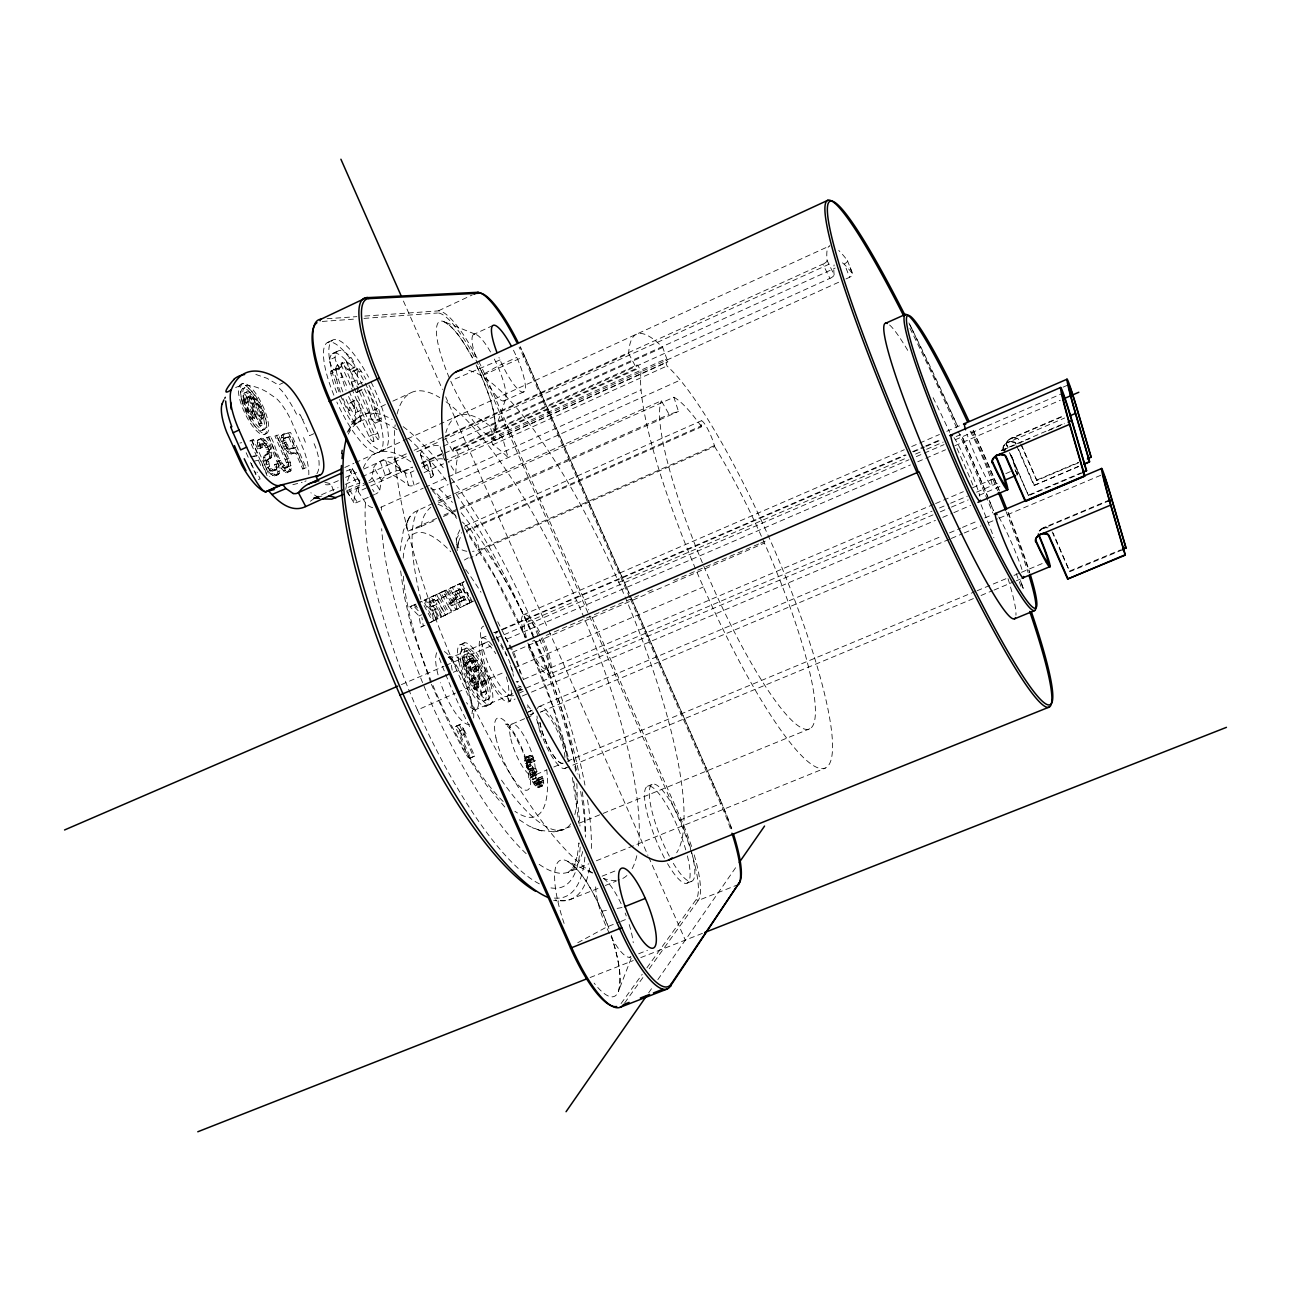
<?xml version="1.0" encoding="UTF-8"?>
<svg xmlns="http://www.w3.org/2000/svg" width="1291" height="1291" viewBox="0 0 1291 1291"><rect width="100%" height="100%" fill="white"/><g stroke="black" fill="none" stroke-linecap="round" stroke-linejoin="round"><path stroke-width="0.75" stroke-dasharray="5 3.75" d="M463.905 664.849L463.711 666.301A22.237 6.245 66.8 0 0 473.151 688.41C483.286 695.768 476.153 667.269 475.83 681.293L471.877 682.987A16.67 4.68 66.8 0 1 466.132 668.56C461.549 664.171 469.472 660.605 470.069 666.866A16.686 4.664 66.8 0 0 475.83 681.293M478.622 669.997L478.671 666.091L474.765 667.77C469.859 677.856 485.723 665.866 474.717 671.675M478.493 670.497C475.459 670.303 474.265 656.474 477.412 660.75A22.237 6.213 66.8 0 1 486.723 682.584C487.853 684.94 481.527 687.683 482.818 684.262A22.237 6.245 66.8 0 0 473.507 662.428L472.296 661.589L476.201 659.895M474.378 689.233L474.442 682.148L472.07 678.533L475.976 676.871M471.877 682.987L472.038 678.582M474.588 672.175L472.216 668.56L472.232 661.734M543.769 783.895L542.446 776.311L537.847 778.521L538.492 782.33L537.137 784.347L534.652 782.943L532.812 779.231L532.505 773.406L536.991 771.292L535.862 768.758L531.392 770.856L529.923 770.324L526.518 763.546L526.889 760.673L531.376 758.575L534.555 761.174L535.313 760.577L531.15 755.316L525.647 757.365L524.808 760.609L526.857 767.596L530.73 773.115C530.795 778.344 533.086 785.654 538.395 787.671L542.268 786.058L543.769 783.895L536.346 786.768M538.589 777.908L539.896 785.509L538.395 787.671M537.137 784.347L541.897 781.991L542.446 776.311M542.268 786.058C536.975 784.024 534.7 776.73 534.619 771.502L529.197 762.029L528.729 757.22L529.81 755.509M284.165 433.728L283.084 437.246L284.343 442.781L282.471 443.652L281.277 435.616L284.165 433.728L290.556 432.453L306.145 467.778L302.723 469.004L295.752 453.206L289.313 453.803L285.085 448.913L283.81 446.686L285.682 445.815L291.185 452.947L297.608 452.334L304.579 468.149L306.145 467.778M255.215 414.282L253.407 410.603L251.1 411.426L253.262 414.605L252.616 419.543L254.585 418.445L255.215 414.282L253.294 415.266M249.889 396.03A13.814 4.309 64.6 0 1 252.616 397.854L253.423 397.257L251.939 394.304A18.429 5.745 64.6 0 0 245.242 394.449C240.917 394.433 245.355 402.243 247.598 397.999A13.814 4.309 64.6 0 1 248.421 396.256L262.008 425.352L261.976 423.432L249.889 396.03L248.001 396.918L260.266 426.175L262.041 425.352M254.585 418.445L253.246 417.848A18.429 5.745 64.6 0 1 245.516 399.677L247.598 397.999M257.329 442.958L257.425 440.392L261.847 438.149C268.447 441.344 273.966 451.382 270.739 458.337L266.366 460.629L266.672 464.857L269.303 469.391L272.288 471.263L276.435 469.859L276.274 463.905L277.92 463.534L279.889 470.747L278.501 474.507L274.354 475.927C266.995 473.248 262.686 463.534 264.026 456.03L268.689 453.69C270.368 449.833 267.447 444.637 263.897 442.813L260.282 444.039L260.298 448.3L258.587 448.655L257.329 442.958L259.249 442.071L260.427 438.44M474.475 688.894L478.428 687.086M469.279 662.089L465.47 663.316A16.67 4.68 66.8 0 1 466.019 660.702L469.94 659.007A16.686 4.664 66.8 0 0 469.391 661.621L468.004 661.17L466.761 657.603A22.237 6.213 66.8 0 1 473.006 655.215L474.781 659.846L470.15 661.492A16.67 4.68 66.8 0 0 467.374 659.911L471.296 658.216A16.686 4.664 66.8 0 1 474.055 659.798L474.378 660.04M445.669 438.795L452.98 451.624L636.56 368.371L636.786 365.256A4.712 0.871 65.8 0 1 639.255 368.016L641.014 371.582A223.408 40.005 66.6 0 0 756.236 691.734A223.408 40.005 66.6 0 0 820.414 677.904A223.408 40.005 66.6 0 0 666.995 365.982L665.026 359.301L667.883 361.867L494.582 440.328L491.693 438.182A4.373 1.049 65.7 0 0 491.581 441.344L492.839 444.766A219.325 54.496 66.8 0 1 508.138 457.595L502.344 437.149A245.371 61.016 66.8 0 0 445.863 432.614M400.145 550.805L403.373 530.504L410.054 516.416M428.192 602.381L430.516 601.219L433.066 605.979L437.02 604.236L434.47 599.476L428.192 602.3L431 606.802M578.917 843.846L578.981 842.91L577.319 856.03L577.513 855.029L574.673 864.599L575.108 863.614L572.107 869.15L572.752 868.262L568.137 872.361L588.89 863.808M266.672 437.697L268.35 437.359C274.902 446.492 274.789 462.033 284.972 468.246L286.812 466.955L286.473 462.824L274.967 436.051L276.839 435.18L278.485 434.857L290.314 462.339L290.991 470.618L287.005 472.845C274.434 466.535 273.966 448.267 266.672 437.697L270.239 436.487C276.807 445.621 276.694 461.161 286.876 467.374L288.7 466.099L288.361 461.952L276.839 435.18M339.533 399.452A48.493 13.523 65 0 0 351.459 421.834A6.132 1.743 65.1 0 0 354.751 423.4L360.173 420.914L361.093 410.118A6.1 1.694 65 0 0 358.365 402.405A6.1 1.694 65 0 0 355.106 400.791L349.716 403.292L349.038 410.699L354.444 408.198L355.106 400.791M354.751 423.4L355.703 412.604A6.1 1.711 65 0 0 352.992 404.89A6.1 1.711 65 0 0 349.716 403.292M356.3 392.093A6.019 1.662 64.9 0 0 357.559 391.463L358.188 384.25L363.481 381.797M276.435 469.859L272.756 469.876L269.625 466.309L268.286 459.741L270.739 458.337M358.349 384.896A6.019 1.662 64.9 0 1 356.978 379.732L357.897 369.371A5.987 1.63 64.9 0 1 361.077 371.05A48.525 13.426 65 0 1 365.837 379.102M265.091 454.932L266.785 454.561C268.463 450.72 265.543 445.508 261.976 443.701L260.282 444.039M353.024 387.381A6.019 1.662 64.9 0 1 351.652 382.217L352.604 371.84L357.897 369.371M368.225 497.374L357.349 502.296A4.615 1.807 -30.5 0 1 353.621 501.892A227.248 64.84 66.9 0 1 359.818 482.899L347.586 487.514M256.812 403.518A13.814 4.309 64.6 0 1 261.395 415.169L263.203 418.3L263.638 417.364A18.429 5.745 64.6 0 0 256.005 399.387C250.874 394.756 250.777 411.522 256.393 406.294L256.812 403.518L254.924 404.406L254.375 407.472M254.811 398.483L254.101 403.438L256.393 406.294M245.242 394.449L247.42 398.306M276.581 475.395L277.985 471.618L276.016 464.405L274.354 464.792L274.531 470.731M252.439 413.653A13.814 4.309 64.6 0 1 247.807 401.904C246.871 396.886 241.837 399.048 245.903 402.792A13.814 4.309 64.6 0 0 250.519 414.54L252.439 413.653L253.036 410.522M250.519 414.54L251.051 411.474M1122.347 549.885L1069.771 571.687L1053.117 533.005M452.98 451.624L453.706 448.332A4.615 1.178 65.6 0 1 456.514 450.882L458.305 454.335A219.325 54.496 66.8 0 0 455.804 473.49L448.364 461.629L502.344 437.149M287.005 472.845L289.507 469.698L288.426 463.211L276.597 435.729L274.967 436.051M458.337 542.139L457.417 549.159L458.224 542.591M268.835 459.225C272.062 452.27 266.543 442.232 259.927 439.037L258.507 439.327M278.501 474.507L276.274 475.056C268.915 472.345 264.623 462.646 265.946 455.142L267.011 454.045M401.517 472.732L394.11 458.595L401.517 472.732L412.507 467.745M359.866 482.786L352.556 468.665L345.794 471.199M345.762 489.354A242.966 69.359 66.9 0 1 352.556 469.036L352.556 468.665M1078.405 462.84L1036.834 480.494L1020.842 443.362M1082.81 472.651L1028.507 495.663L1010.482 453.851M535.862 768.758L533.796 768.71L530.94 764.094L530.294 760.286L531.376 758.575M631.17 958.293L618.421 991.44C622.956 973.592 616.775 955.066 612.063 937.863M352.588 468.972L359.85 482.834M541.01 782.749L538.541 781.329L536.701 777.618L535.765 773.164L536.991 771.292M347.166 432.324L352.12 423.674L358.285 417.558L385.767 404.373M263.59 418.268L261.653 419.188L261.75 418.236A18.413 5.761 64.6 0 0 254.117 400.275L253.02 399.322M409.037 517.949L407.149 522L408.973 518.078M243.692 399.661L243.612 400.565A18.413 5.761 64.6 0 0 251.342 418.736L252.584 419.591M295.607 447.832L289.442 448.332L285.957 442.442L285.569 437.568L290.636 436.536L295.607 447.832L287.57 449.203L283.358 440.973L283.697 438.424L285.569 437.568M260.298 448.3L262.218 447.396L262.202 443.152M1007.045 441.942L1007.496 441.135M648.663 992.827L652.1 987.873M657.845 979.627L737.016 865.696M624.65 1002.962L643.338 976.932M649.179 968.799L698.237 900.456L736.854 885.142M621.084 1003.559L642.208 974.302M646.904 967.814L696.172 899.569A71.667 17.041 67.9 0 0 679.518 820.382L483.205 375.229A71.344 17.138 65.3 0 0 437.471 313.003L438.23 310.905L472.264 294.945M459.886 529.891L456.143 537.831L457.288 550.66M253.326 398.112L251.342 399.048L250.051 395.191A18.413 5.761 64.6 0 0 243.354 395.353M260.217 426.208L246.516 397.144L248.421 396.256M1016.614 445.895L1033.978 485.481L1078.566 466.341M235.64 387.558A212.66 67.1 65.9 0 1 239.238 386.203L242.611 383.653M471.296 658.216L485.755 691.008C488.579 694.736 481.091 697.898 481.833 692.686L467.374 659.911M679.518 820.382L721.701 803.196L731.739 828.87M245.564 399.177L245.693 398.887A13.814 4.309 64.6 0 1 246.516 397.144M483.205 375.229L524.582 356.251L520.273 346.827A71.65 16.025 65.4 0 1 524.566 356.203L629.233 593.537M527.503 760.189L530.698 762.787L535.313 760.577M251.342 399.048L250.809 398.822A13.814 4.309 64.6 0 0 248.001 396.918M1003.042 449.526A4.874 4.793 -5.8 0 1 1005.189 444.282L1005.673 443.733A10.36 10.199 -6.8 0 1 1008.077 442.297M469.488 758.559L474.636 756.058L462.969 729.625L458.886 731.351L470.537 757.785L469.488 758.559L455.4 726.655L460.58 724.186L466.132 733.627L462.049 735.37L458.886 731.351M530.988 715.166L533.651 713.245L526.147 703.143M455.4 726.655L460.58 724.186M482.269 695.671L466.019 660.702M261.605 419.22L259.507 416.057A13.814 4.309 64.6 0 0 254.924 404.406M539.348 883.851A228.878 64.147 66.8 0 1 417.461 709.969L455.465 693.122M512.366 652.326L764.417 543.059M464.373 560.036L468.359 557.76M524.049 391.706L503.877 400.92L505.749 398.741L494.437 431.888C497.422 412.394 487.933 393.368 481.14 375.584L497.68 366.192L516.836 357.381M516.916 682.406L518.369 681.6M526.809 622.294L576.69 600.589M577.755 942.737L606.463 927.148L618.938 922.177M465.26 525.889L701.287 420.801M418.219 610.74L412.959 605.398L409.973 606.77L419.01 615.936L420.898 627.071L423.287 625.877L421.867 617.55M443.523 597.2L445.879 596.087L443.378 591.391L425.159 599.734L426.595 605.447L430.839 610.127A25.191 7.23 66.5 0 1 431.856 610.917L433.566 620.761L436.648 619.228L434.922 609.433L438.875 607.706L443.378 616.13L447.574 613.79L439.618 598.911M457.95 593.618L456.53 590.939L460.354 589.261L461.775 591.94L454.706 595.167L457.175 599.782L464.227 596.539L465.648 599.218L457.595 602.962L460.064 607.577L470.279 602.719L460.129 583.629L440.876 592.456L451.479 612.095L449.171 613.241L441.199 598.298M450.01 588.309L452.286 587.26L457.401 596.862A8.779 2.421 66.4 0 1 459.757 607.964L457.272 609.207A11.006 3.05 66.4 0 1 451.317 603.026L447.428 604.737A11.006 3.066 66.4 0 0 453.399 610.901L455.884 609.659A8.763 2.437 66.4 0 0 453.544 598.54L448.429 588.954L446.153 590.019L451.915 600.831A3.518 0.968 66.4 0 1 452.851 605.285L451.931 605.737A4.389 1.226 66.4 0 1 449.542 603.284L443.2 591.375M473.668 601.041L471.57 602.074L461.452 583.016L463.647 581.999L449.801 588.325L455.788 599.137A3.518 0.968 66.4 0 1 456.724 603.591L455.804 604.043A4.389 1.21 66.4 0 1 453.415 601.574L447.073 589.68L432.646 596.264L435.18 601.009L445.879 596.087M457.175 599.782L464.227 596.539M332.303 353.766L338.161 350.958L333.465 353.218M433.066 605.979L431.339 606.802L437.02 604.236M454.706 595.167L461.775 591.94M469.117 530.133L467.213 531.117A21.786 14.782 -38.4 0 0 466.438 531.569L495.308 577.658L525.066 636.689M465.276 663.864L462.84 659.298L466.761 657.603M327.769 342.389L333.126 339.872M242.724 388.704L244.612 387.816M435.18 601.009L437.278 600.025L445.25 614.952L451.479 612.095M460.354 589.261L452.27 592.956L456.11 591.262L453.641 586.63M244.838 392.803L246.742 391.915M250.051 395.191L251.939 394.304M353.363 386.187L342.841 362.319A36.39 10.07 65 0 0 341.082 366.773L335.708 369.274A6.116 1.711 64.7 0 1 332.384 367.548A6.116 1.711 64.7 0 1 329.673 359.85L335.063 357.333A48.525 13.426 65 0 1 350.958 357.607A6.019 1.646 64.8 0 1 354.751 365.192A6.019 1.646 64.8 0 1 352.959 366.854L347.65 369.339A36.374 10.134 65 0 0 340.985 364.369L346.327 361.883A36.39 10.07 65 0 1 352.959 366.854M243.612 400.565L245.516 399.677M284.036 382.394L278.469 385.008L266.947 378.279L255.844 374.438M250.809 398.822L252.616 397.854M245.903 402.792L247.807 401.904M252.778 399.661L254.666 398.774M254.117 400.275L256.005 399.387M252.181 403.68L254.069 402.792M329.673 359.85A48.493 13.523 65 0 1 345.665 360.092L350.958 357.607M335.708 369.274A36.374 10.134 65 0 1 337.484 364.82L342.841 362.319M353.137 370.985L358.204 368.613M434.47 599.476L432.162 600.735L434.954 605.059M331.012 371.066L336.418 368.532M336.725 392.642A48.493 13.523 65 0 1 330.867 373.535L336.289 371.001A6.148 1.711 64.8 0 1 338.161 369.291A6.148 1.711 64.8 0 1 342.034 377.02A36.39 10.07 65 0 0 346.02 390.237M250.954 411.748L252.858 410.845M349.328 370.065L354.638 367.596M251.342 418.736L253.246 417.848M340.372 392.125A36.374 10.134 65 0 1 336.628 379.538L342.034 377.02M259.507 416.057L261.395 415.169M352.604 371.84A5.987 1.646 64.9 0 1 355.816 373.519L361.077 371.05M261.75 418.236L263.638 417.364M335.16 370.146L340.776 367.532M258.49 424.271L260.379 423.383M259.943 424.013L261.912 423.27M351.652 382.217L356.978 379.732M262.735 430.161L264.639 429.274M492.968 325.477L473.603 334.482L476.589 334.724L443.12 321.33C457.337 328.866 464.55 344.81 472.587 358.01M251.842 440.134L258.426 455.061L256.489 455.949L249.905 441.038L251.842 440.134L253.569 439.795L269.819 476.621M249.905 441.038L253.569 439.795M357.559 391.463L362.868 388.994A6.019 1.662 64.9 0 1 361.593 389.608M259.927 439.037L261.847 438.149M257.425 440.392L259.346 439.489M313.729 433.744L309.598 435.648L302.61 419.817L305.37 418.542M261.395 439.585L263.316 438.698M264.219 434.534L266.624 433.421M357.042 392.335L362.577 389.769M268.35 437.359L270.239 436.487M263.219 440.909L265.123 440.037M276.597 435.729L278.485 434.857M350.264 402.389L355.412 400M261.976 443.701L263.897 442.813M259.781 444.992L261.702 444.104M257.845 446.25L259.765 445.363L259.249 442.071M281.277 435.616L283.149 434.744M263.17 444.298L265.091 443.41M265.704 443.781L267.608 442.894M259.894 446.67L261.815 445.782M282.293 434.583L290.556 432.453M258.587 448.655L262.218 447.396M264.703 445.669L266.608 444.798M281.196 438.101L283.084 437.246M267.35 446.815L269.254 445.928M283.213 439.343L285.085 438.488M266.011 447.945L267.915 447.057M283.697 438.424L290.636 436.536M281.728 441.312L283.6 440.441M283.358 440.973L285.23 440.118M266.688 449.494L268.593 448.606M268.706 449.913L270.61 449.026M284.085 443.313L285.957 442.442M267.431 451.882L269.351 450.995M267.285 453.609L269.19 452.721M355.703 412.604L361.093 410.118M285.085 445.589L286.957 444.717M266.785 454.561L268.689 453.69M269.803 453.06L271.707 452.173M264.026 456.03L265.946 455.142M263.574 457.837L265.494 456.949M354.218 424.336L359.866 421.721M464.389 581.563L462.275 582.531L464.679 592.747L468.472 591.084M428.628 623.23L432.63 621.471L421.786 601.299L419.365 602.526L435.164 595.199L445.718 614.952L439.424 617.84L434.922 609.433M266.591 473.587L260.492 459.774L258.571 460.661L260.847 465.841M286.36 447.799L288.232 446.944M285.085 448.913L286.957 448.042M270.045 456.401L271.949 455.513M287.57 449.203L289.442 448.332M269.609 458.192L271.53 457.321M392.851 401.114L410.57 392.948M263.816 461.21L265.736 460.322M267.14 459.596L269.061 458.708M288.7 449.784L290.572 448.929M266.366 460.629L268.286 459.741M351.459 421.834L356.897 419.333A6.148 1.727 65.1 0 0 360.173 420.914M287.231 451.769L289.103 450.898M266.204 462.388L268.125 461.5M368.952 385.057A48.525 13.426 65 0 1 381.119 418.01L375.842 420.446A5.987 1.646 65.2 0 1 374.116 422.254A5.987 1.646 65.2 0 1 370.356 414.718L375.665 412.281A36.39 10.07 65 0 0 366.434 387.332M264.623 464.453L266.559 463.566M289.313 453.803L291.185 452.947M266.672 464.857L268.593 463.969M290.975 454.271L292.847 453.399M277.21 461.581L279.114 460.709L285.44 470.263L289.991 471.715M278.856 461.21L280.76 460.322M295.752 453.206L297.608 452.334M500.02 359.931L452.431 380.054M267.705 467.197L269.625 466.309M266.349 468.359L268.286 467.471M274.354 464.792L276.274 463.905M285.408 459.709L287.28 458.838M276.016 464.405L277.92 463.534M287.022 459.338L288.91 458.466M269.303 469.391L271.223 468.504M280.486 464.211L282.39 463.34M275.112 467.181L277.016 466.293M279.179 465.373L281.083 464.502M286.473 462.824L288.361 461.952M268.302 471.36L270.222 470.473M277.113 467.552L279.017 466.68M270.836 470.747L272.756 469.876M288.426 463.211L290.314 462.339M375.762 422.915L380.748 420.624M282.051 466.39L283.955 465.518M275.29 469.698L277.21 468.811M272.288 471.263L274.208 470.392M286.941 465.244L288.829 464.373M281.099 468.326L282.987 467.439M283.552 467.729L285.44 466.858M270.803 474.2L272.724 473.329M286.812 466.955L288.7 466.099M284.972 468.246L286.876 467.374M277.985 471.618L279.889 470.747M286.069 467.988L287.958 467.116M289.232 466.39L291.12 465.518M272.611 475.491L274.531 474.62M283.552 471.134L285.44 470.263M274.354 475.927L276.274 475.056M277.63 474.281L279.534 473.394M289.507 469.698L291.395 468.827M285.311 472.409L287.215 471.538M289.103 471.489L290.991 470.618M369.048 436.406L374.422 433.937A6.052 1.678 65.2 0 0 378.537 439.101L373.18 441.554A6.052 1.694 65.2 0 1 369.048 436.406L348.812 390.511M373.18 441.554A6.052 1.694 65.2 0 0 372.421 435.648L377.779 433.195L359.221 391.141M302.723 469.004L304.579 468.149M433.034 503.312L414.572 512.027A23.012 19.365 2.3 0 0 407.536 531.424M304.837 481.446L306.064 480.881M344.794 467.487L353.928 463.308M355.38 462.662L405.777 439.634M407.569 438.811L829.371 246.048M379.457 452.028L384.815 449.575M338.339 480.672L329.286 484.593A9.279 8.795 44.1 0 1 325.784 484.69L324.106 484.286M345.617 477.347L356.558 472.361M363.836 469.036L380.232 461.565A4.357 1.243 -20.7 0 1 385.67 460.451A242.966 69.359 66.9 0 1 404.987 472.651A4.293 2.049 -15.5 0 0 410.57 472.458L413.911 470.892M393.868 459.515L406.697 453.674M414.04 450.333L443.378 436.971M445.201 436.132L822.883 264.122L829.919 278.356L443.636 453.625M444.766 437.181L628.636 353.46A249.954 44.782 66.6 0 1 662.719 347.457L667.883 361.867M313.552 498.1L317.893 497.745L313.552 498.1L338.048 487.691M345.359 484.351L360.011 477.686M361.851 476.847L407.617 456.013M416.783 451.85L440.586 441.022M442.41 440.183L832.421 262.686M444.362 459.935L440.086 446.654L440.925 447.251L835.212 268.028M347.021 490.37A4.631 1.791 -30.6 0 0 349.441 489.741L365.789 482.35M662.719 347.457L489.886 425.982L494.582 440.328M346.956 492.807L367.031 483.689M368.855 482.866L385.283 475.411A4.357 1.226 -20.8 0 1 390.721 474.265A227.248 64.84 66.9 0 1 408.537 485.384A4.293 2.033 -15.5 0 0 414.137 485.174L419.172 482.834M453.851 448.058L636.883 364.998M372.647 507.67A11.797 9.989 4.3 0 1 365.563 502.796L358.269 491.629L369.097 486.723M370.888 485.9L412.378 467.068M421.399 462.985L443.039 453.157M421.657 463.598L441.796 454.464M456.514 450.866L639.255 368.016M422.351 467.068L427.418 464.776A4.293 2.001 -17.3 0 0 429.435 461.565A243.612 67.132 66.8 0 0 421.108 455.287L425.336 468.552A227.861 62.775 66.8 0 1 433.034 474.313A4.309 1.985 -17.4 0 1 431 477.476L427.628 479.009M491.161 438.069L664.978 359.318M838.65 282.245L445.137 460.484L440.925 447.251M845.96 278.937L849.623 277.275L844.379 263.864A4.567 1.775 -23.3 0 0 847.396 260.492A254.908 26.546 66.4 0 0 838.763 250.454M370.033 496.551L375.471 494.082L372.518 489.37M491.581 441.344L665.64 362.529M424.077 472.587L443.523 463.776M492.839 444.766L666.995 365.982M380.635 507.347A11.797 9.989 4.3 0 0 381.587 506.96L423.222 488.192M425.029 487.369L446.751 477.573M448.558 476.75L641.062 389.93M430.726 488.692A10.877 8.892 -47.3 0 0 439.037 488.708L448.122 484.609M449.946 483.802L680.26 380.087M437.988 501.086L452.899 494.388M454.561 493.646L661.331 400.791L669.077 414.379L678.469 411.426L673.886 397.241L456.401 494.856M450.946 497.293L436.455 503.813A176.948 48.154 66.8 0 1 455.4 515.383M436.6 518.369L407.31 531.472L409.231 530.795M443.926 515.093L458.563 508.541M460.403 507.718L669.077 414.379M421.366 526.389L436.051 519.821M443.394 516.545L458.095 509.961M459.935 509.154L678.469 411.426M466.374 530.359L701.352 425.869A16.38 2.792 66.1 0 1 705.047 424.481A16.38 2.792 66.1 0 1 714.375 445.621L714.617 446.541L481.979 549.482A21.624 14.798 -38.5 0 0 479.413 551.063L479.187 549.611A15.992 4.196 66.1 0 0 472.232 532.086A15.992 4.196 66.1 0 0 464.776 526.421M464.453 642.902L459.886 644.855M701.352 425.869L701.578 426.788L469.73 529.859A176.948 48.154 66.8 0 0 462.436 522M714.375 445.621L479.187 549.611A15.992 10.99 -9 0 1 472.522 551.386M409.973 606.77L416.993 603.623L414.024 604.995L417.881 608.932L415.347 604.285M453.544 598.54L457.401 596.862M451.915 600.831L455.788 599.137M419.01 615.936L421.689 614.758M431.856 610.917L435.825 609.191L437.552 619.035L441.78 616.678L431.226 596.926M449.542 603.284L453.415 601.574M465.648 599.218L461.823 600.896L460.403 598.217M457.595 602.962L461.436 601.283L463.905 605.899L460.064 607.577M451.931 605.737L456.724 603.591M472.409 601.59L467.778 603.736L457.643 584.678L459.854 583.661L464.679 592.747M470.279 602.719L466.471 604.398L456.32 585.307M453.399 610.901L459.757 607.964M433.566 620.761L440.602 617.501L438.875 607.706M430.081 622.504L436.487 619.551L425.772 599.557L423.319 600.686L434.083 620.761M420.898 627.071L424.933 625.312M523.452 614.758L904.297 449.736M911.688 446.525L939.428 434.502M946.819 431.307L961.601 424.9M481.478 638.222L487.03 635.817M494.437 632.606L499.988 630.218M501.844 629.411L905.201 454.835M912.592 451.64L923.694 446.831M925.55 446.04L940.348 439.634M502.667 629.637L906.088 455.077M913.463 451.882L924.55 447.089M926.389 446.283L941.171 439.892M1063.058 387.155L1068.609 384.75M461.92 650.051L466.697 648.001M618.792 582.386L906.347 458.047M915.561 454.061L924.776 450.075M926.615 449.268L943.205 442.103M956.115 436.519L961.15 434.373L987.776 496.761M483.802 643.483L494.905 638.706M496.745 637.899L502.296 635.511M504.135 634.704L908.929 459.774M916.32 456.578L944.06 444.604M955.146 439.811L1062.348 393.481M484.27 643.289L453.738 656.474L448.703 657.006L449.72 657.264L447.186 656.151L450.704 659.055L450.139 658.426C463.372 675.209 469.666 689.878 472.441 710.986L472.393 710.115L472.006 713.762L476.185 709.405L506.621 696.446M464.615 654.892L468.536 653.198M401.404 684.601L443.975 666.237M445.815 665.43L492.097 645.468M506.895 639.077L910.381 464.954M917.788 461.758L945.545 449.768M954.807 445.782L1060.298 400.258M462.84 659.298A22.237 6.245 66.8 0 1 469.101 656.893L473.006 655.215M465.47 663.316L469.391 661.621M470.15 661.492L474.055 659.798M472.183 662.041L476.089 660.363M463.711 666.301L467.665 664.591L467.907 663.154M473.507 662.428L477.412 660.75M453.319 672.288L456.917 670.739A264.962 68.923 66.7 0 0 592.892 873.087M466.132 668.56L470.069 666.866M546.174 635.398L638.577 595.651M647.824 591.665L653.375 589.277M673.692 580.547L758.705 543.963M760.56 543.172L766.112 540.784M472.103 667.689L476.024 666.011M1008.739 439.763A10.005 9.828 -4.9 0 1 1011.305 438.214L1062.703 416.105M1008.691 440.086A10.167 9.973 -4.8 0 1 1011.063 438.682L1062.558 416.541M1005.092 444.152A10.247 10.086 -6.7 0 1 1007.722 442.555L1064.672 417.977M1001.235 450.43L1064.575 423.254M1002.768 450.188L1029.976 438.52M1048.114 430.726L1064.429 423.722M471.941 679.034L475.879 677.339M474.555 683.036L478.493 681.341M482.463 685.666L480.462 682.035L484.367 680.357A16.686 4.664 66.8 0 0 478.671 666.091M457.304 692.331L503.555 672.53M514.657 667.77L703.369 586.953M473.248 688.555L477.089 686.731L478.186 687.667M482.818 684.262L486.723 682.584M481.833 692.686L485.755 691.008M480.51 693.541L484.432 691.863L486.191 693.993M523.743 679.308L547.061 669.367M933.813 504.281L547.319 669.238L549.482 674.192L932.054 511.139M935.572 503.587L963.376 491.661M972.623 487.724L996.652 477.476M1005.818 473.619L1013.274 470.376M484.335 700.852L488.256 699.173M939.477 507.976L948.933 504.023M950.612 503.232L967.411 496.131M976.593 492.161L998.863 482.673M516.949 688.184L520.725 686.586L522.419 688.652L518.643 690.265M517.013 690.556L520.789 688.942L522.903 691.54L523.662 691.04L519.143 693.154M512.753 693.751L506.927 696.301L509.235 701.594L515.109 699.012M518.014 691.492L933.006 514.883M940.316 511.833L949.66 507.783M951.435 507.105L968.185 499.907M979.207 495.276L1005.14 484.254M522.193 696.075L529.923 692.718M531.456 692.137L935.442 520.37M942.737 517.352L952.112 513.285M953.855 512.64L970.622 505.426M1037.028 479.929L1078.534 462.307M1033.978 485.481L1078.372 466.648M456.481 725.929L459.661 729.948L463.743 728.221M534.264 640.53L532.618 641.207M1028.733 495.034L1081.132 472.845M539.493 706.387L942.075 536.023M949.498 532.876L960.633 528.18M962.489 527.39L977.319 521.112M984.743 517.965L992.166 514.819M528.503 711.728L532.279 710.147M527.325 712.584L531.101 710.986L527.438 706.839M529.875 714.827L533.651 713.245M524.646 718.684L510.768 724.59L505.652 724.09L507.589 724.735L505.846 724.09L513.802 733.578L522.548 750.813L528.261 768.92L528.907 780.442L531.246 776.633L546.4 770.082M526.502 717.909L533.941 714.762M541.607 711.551L949.418 539.235M951.273 538.444L962.392 533.748M964.248 532.957L980.934 525.905M988.341 522.774L997.62 518.869M999.46 518.078L1103.272 474.217M470.537 757.785L474.636 756.058M485.932 706.193L490.499 704.273M1109.97 499.811L1043.757 527.616A10.893 10.618 3 0 1 1045.952 527.067L1049.938 527.616M1040.659 529.891A10.522 10.263 3 0 1 1043.128 528.471L1108.049 501.215M525.647 757.365L529.52 755.751M525.953 757.123L531.15 755.316M524.856 758.85L528.729 757.22M527.293 756.929L528.455 757.72L532.312 756.106M524.808 760.609L528.681 758.979M526.889 760.673L530.762 759.06M528.535 760.221L532.408 758.608M528.455 757.72L530.181 759.77L534.038 758.156M526.405 761.916L530.294 760.286M529.552 761.125L533.425 759.511M525.324 763.643L529.197 762.029M526.518 763.546L530.391 761.932M530.698 762.787L534.555 761.174M527.051 765.708L530.94 764.094M526.292 766.321L530.181 764.708M527.616 766.983L531.505 765.369M526.857 767.596L530.746 765.983M529.052 769.291L532.925 767.677M528.132 770.033L532.021 768.419M529.923 770.324L533.796 768.71M529.278 771.695L535.265 769.242M530.73 773.115L534.619 771.502M532.505 773.406L536.378 771.792M530.536 775.02L534.426 773.406M531.892 774.778L535.765 773.164M567.314 761.238L975.238 591.52M977.093 590.745L1006.77 578.384M1014 575.431L1019.761 572.978M1021.439 572.333L1047.63 561.262M531.989 776.44L535.878 774.826M531.085 777.182L534.974 775.568M553.807 766.999L563.07 763.142M532.812 779.231L536.701 777.618M532.053 779.861L535.943 778.247M537.847 778.521L541.704 776.924M564.796 768.484L973.85 598.395M981.015 595.49L992.408 590.681M994.022 590.084L1014.678 581.418M1016.307 580.821L1020.245 579.11M533.941 781.797L537.831 780.184M538.25 779.925L542.123 778.312M533.183 782.427L537.072 780.813M539.283 779.925L543.14 778.328M534.652 782.943L542.381 779.845M538.492 782.33L542.365 780.716M534.184 784.218L538.073 782.604M539.816 782.088L543.689 780.474M535.523 783.96L539.396 782.346M536.104 784.347L541.897 781.991M539.928 783.734L543.801 782.12M535.329 785.88L539.218 784.266M537.508 787.542L543.446 785.041M1069.9 570.929L1120.572 549.918M647.42 786.284L652.165 784.331M539.864 830.387L553.855 831.84L571.348 826.418M578.804 823.368L809.877 728.721M629.83 957.228L630.944 956.792A42.813 11.345 68.4 0 1 608.4 931.344A42.813 11.345 68.4 0 1 595.845 883.447M596.345 860.79L825.417 768.032M602.122 876.169L616.13 870.537M597.975 888.466L567.33 900.472L553.629 900.36M605.301 885.513L616.291 881.091M1011.289 438.198L1011.741 438.02A10.522 10.312 -4.8 0 1 1013.855 437.488L1017.711 437.988A3.599 3.534 -5.7 0 1 1018.922 439.15L1018.696 439.634A3.615 3.55 -5.7 0 0 1017.486 438.456L1013.613 437.956A10.538 10.344 -4.8 0 0 1011.498 438.504L1011.063 438.682M1007.722 442.539L1008.529 442.119A10.748 10.57 -6.8 0 1 1010.692 441.554L1011.273 441.49M687.054 883.141L691.831 881.237M620.729 921.484L629.637 917.933M316.069 497.68L317.408 497.164L314.778 498.181M638.658 953.759L647.485 950.289M590.1 977.529L633.268 960.552M640.788 957.599L702.724 933.248M1043.128 528.471L1043.58 528.277A10.909 10.635 3 0 1 1045.775 527.729L1048.712 527.858M420.398 526.744L410.925 530.198M560.342 830.662L563.893 829.467M495.002 632.735L497.277 631.977A26.966 7.197 66.8 0 0 495.486 634.591M497.277 631.977L493.662 632.719M470.666 661.75L469.101 656.893M292.815 484.722L302.142 482.301M258.361 479.413L260.104 478.993L257.022 472.022M254.037 461.21L260.492 459.774M250.309 456.804L258.426 455.061M253.246 456.659L256.489 455.949M486.562 684.036L484.367 680.357M239.948 443.023L241.724 442.668M592.101 872.958L567.782 861.371C584.581 873.281 593.263 893.211 601.993 911.172L607.658 910.155M617.114 908.428L622.795 907.395M553.855 831.84L555.937 831.533M556.292 831.469L558.374 831.162M1003.688 450.188L1005.528 450.107M322.25 321.443L356.026 318.974M363.965 318.393L437.471 313.003M327.075 318.732L356.849 316.634M364.788 316.069L438.23 310.905A72.942 17.477 65.3 0 1 484.932 374.551L588.728 609.901M518.24 685.828L520.725 686.586M1005.189 449.558L1003.946 449.671A11.232 11.022 -2.7 0 0 1001.703 450.252M429.37 597.878L430.436 603.446L434.938 608.481A25.207 7.181 66.5 0 1 435.825 609.174M315.537 497.939L319.587 498.052M1011.515 441.7L1014.274 442.329A3.695 3.631 -7.9 0 1 1015.533 443.539M315.182 497.842L321.346 498.52M519.773 688.829L520.789 688.942M555.792 900.747L556.663 900.86M557.873 900.989L558.761 901.102M539.122 830.178L528.81 825.933L518.627 819.365M542.01 831.001L534.926 828.741M531.94 827.531L533.974 828.354M318.699 497.584L310.857 492.791M432.243 490.451L456.772 518.401M504.797 807.004L486.659 785.461L466.551 755.138M462.969 729.625L466.132 733.627M496.502 637.609L506.685 655.812M346.763 490.919L353.847 502.57M349.441 489.773L357.349 502.296M346.924 491.629L349.893 496.341M379.812 490.031A227.861 62.775 66.8 0 1 381.668 480.962L374.019 467.762A243.612 67.132 66.8 0 0 371.953 477.46L379.812 490.031A4.615 1.872 -32 0 1 375.455 494.163M696.236 899.698L698.237 900.456A73.264 17.38 67.9 0 0 693.913 853.932M431.388 684.327L447.719 720.539L463.146 749.345M462.694 748.586L467.052 755.993M394.158 457.805L401.791 471.054M439.473 593.102L441.99 597.798L439.118 599.282L436.584 594.538M1016.178 443.846L1015.872 443.281A3.679 3.631 -7.9 0 0 1014.629 442.087L1010.337 441.812A10.764 10.602 -6.7 0 0 1008.174 442.361M628.636 353.46L636.56 368.371M458.547 593.489L461.016 598.104M444.766 590.745L451.317 603.026M472.264 601.509L467.471 592.472L469.876 602.687M530.181 759.77L531.456 762.19M349.441 469.537L356.687 483.367M829.919 278.436A4.857 1.581 -26.6 0 0 834.131 274.757L827.111 260.524A254.908 26.546 66.4 0 1 829.935 245.806M300.287 414.814L302.61 419.817M477.008 366.66L481.14 375.584M973.124 430.242L999.46 491.032M547.562 669.077L549.772 673.999M507.202 696.123L509.558 701.368M1020.616 443.846L1036.834 480.494M1052.149 531.876L1069.771 571.687M1009.433 452.592L1028.507 495.663M1010.272 453.98A28.354 2.162 66.4 0 1 1015.129 469.585L1017.421 474.765M524.598 356.235L630.863 597.184M631.67 599.024L721.701 803.196A71.973 15.944 67.8 0 1 732.352 830.726M630.04 595.377L721.717 803.26M629.75 597.62L523.549 356.784A73.232 16.428 65.4 0 0 519.079 347.101M630.557 599.46L720.556 803.535A73.571 16.331 67.8 0 1 731.416 831.598M591.972 617.243L681.18 819.511A73.264 17.38 67.9 0 1 691.895 847.493M403.438 301.045L442.442 389.446M445.685 396.805L548.03 628.862M548.836 630.702L647.937 855.384M648.76 857.224L685.311 940.106M531.989 770.372L533.118 772.906M346.327 361.883L358.414 389.317M354.17 388.026L374.422 433.937M340.985 364.369L372.421 435.648M469.94 659.007L484.432 691.863M337.484 364.82L348.005 388.688M459.499 724.913L473.587 756.833M459.661 729.948L462.049 735.37M288.7 433.308L304.289 468.617M288.781 437.391L293.751 448.687M284.343 442.781L285.682 445.815M268.576 436.81L279.114 460.709M251.648 440.699L267.076 475.669M251.309 463.421L256.005 474.087M246.161 452.705L248.372 457.708M250.47 462.468L255.844 474.668M1015.065 469.666L1017.356 474.862M1018.534 449.236L1034.285 485.142M962.941 438.359L965.039 443.152M527.841 642.95L552.064 704.628L568.895 761.835M966.071 445.54L966.765 447.138A274.741 26.804 66.4 0 1 993.489 510.736L989.213 500.262M601.993 911.172L608.416 927.132M430.742 682.794L412.055 628.83M1008.029 512.333L1029.718 572.639A159.81 14.201 66.4 0 0 1007.464 510.849M847.396 260.508L852.657 273.934A4.583 1.759 -23.3 0 1 849.607 277.258M850.156 267.511L852.786 274.257M385.622 460.467L390.657 474.297M380.232 461.565L385.283 475.411M333.53 490.887L331.045 483.996A241.578 74.039 66.9 0 0 323.186 482.076M510.445 665.365L512.414 671.562L512.172 670.739M420.479 454.642L424.707 467.923M259.765 445.363L260.508 447.767M429.79 462.275L433.405 474.991M429.403 461.581L433.034 474.313M427.418 464.776L431.016 477.476M410.522 472.425L414.088 485.142M404.987 472.651L408.537 485.384M400.646 570.896L403.776 593.876L410.312 622.504M410.038 621.504L412.313 629.734M512.914 673.531L513.528 676.226M572.397 777.505L578.82 822.48L578.788 821.657M687.393 855.933A52.334 12.442 67.9 0 1 667.544 863.647M664.494 858.16A52.334 12.442 67.9 0 1 647.63 786.187A52.334 12.442 67.9 0 1 685.763 849.865M669.335 856.207A52.35 12.361 67.9 0 1 653.198 784.057A52.35 12.361 67.9 0 1 692.137 854.206A52.35 12.361 67.9 0 1 672.385 861.71M476.105 364.82A62.501 15.008 65.3 0 1 485.351 433.469A62.501 15.008 65.3 0 1 437.197 339.355A62.501 15.008 65.3 0 1 473.426 359.592M611.272 935.378A73.2 20.123 68.5 0 1 618.534 991.117A73.2 20.123 68.5 0 1 594.134 983.113M564.119 923.436A73.2 20.123 68.5 0 1 563.554 859.887A73.2 20.123 68.5 0 1 609.045 928.891M494.324 359.059A36.535 8.456 65.4 0 1 504.345 400.759A36.535 8.456 65.4 0 1 479.348 366.499M475.669 356.8A36.535 8.456 65.4 0 1 474.071 334.272A36.535 8.456 65.4 0 1 490.709 352.314M513.463 350.232A36.616 8.182 65.4 0 1 523.726 391.915A36.616 8.182 65.4 0 1 498.955 357.462M603.349 878.38A42.813 11.345 68.4 0 1 621.536 904.636M625.167 913.076A42.813 11.345 68.4 0 1 626.264 915.948M629.201 924.55A42.813 11.345 68.4 0 1 633.252 942.704M468.988 370.501A266.22 64.534 66.6 0 1 622.617 591.165A266.22 64.534 66.6 0 1 676.662 852.786M616.114 880.349A264.962 68.923 66.7 0 1 603.268 878.3M456.901 670.707A264.962 68.923 66.7 0 1 395.159 424.836M397.095 414.008A264.962 68.923 66.7 0 1 439.811 397.628M446.024 401.759A264.962 68.923 66.7 0 1 579.675 607.415A264.962 68.923 66.7 0 1 638.367 846.686M636.818 855.723A264.962 68.923 66.7 0 1 630.508 871.344M626.91 875.54A264.962 68.923 66.7 0 1 617.856 880.107M589.6 868.052A263.606 73.587 66.7 0 1 555.275 899.956M348.651 431.565A263.606 73.587 66.7 0 1 392.27 419.478M403.147 426.643A263.606 73.587 66.7 0 1 445.427 470.473M451.414 478.348A263.606 73.587 66.7 0 1 584.968 785.089M587.534 799.92A263.606 73.587 66.7 0 1 591.262 851.253M582.693 851.527A217.695 60.144 66.8 0 1 537.088 862.856M526.163 853.658A217.695 60.144 66.8 0 1 381.684 528.681M381.41 510.268A217.695 60.144 66.8 0 1 381.587 506.96M439.037 488.708A217.695 60.144 66.8 0 1 452.399 502.377M461.177 512.785A217.695 60.144 66.8 0 1 580.305 780.377M582.241 791.851A217.695 60.144 66.8 0 1 585.001 834.712M889.596 325.009A161.246 15.67 66.4 0 1 909.171 352.83M933.103 397.693A161.246 15.67 66.4 0 1 949.676 432.307M957.018 448.397A161.246 15.67 66.4 0 1 974.172 487.982M981.031 504.652A161.246 15.67 66.4 0 1 993.925 537.75M1008.029 578.642A161.246 15.67 66.4 0 1 1015.936 615.21M358.269 491.629A243.289 68.213 66.8 0 1 359.866 479.881M363.336 468.004A243.289 68.213 66.8 0 1 411.813 462.501M580.159 847.041A228.878 64.147 66.8 0 1 548.433 887.369M430.871 487.53A228.878 64.147 66.8 0 1 456.223 516.594M464.308 527.583A228.878 64.147 66.8 0 1 525.808 637.593M528.89 644.516A228.878 64.147 66.8 0 1 569.202 761.093M573.769 781.458A228.878 64.147 66.8 0 1 579.982 826.046M474.765 667.77A16.67 4.68 66.8 0 1 480.462 682.035M477.089 686.731A22.237 6.213 66.8 0 1 467.665 664.591M506.314 676.936A28.838 7.875 66.8 0 1 500.634 693.525A28.838 7.875 66.8 0 1 482.14 652.665A28.838 7.875 66.8 0 1 495.792 653.698M452.189 670.174A28.741 8.182 66.9 0 1 461.145 660.734A28.741 8.182 66.9 0 1 478.186 699.383A28.741 8.182 66.9 0 1 466.471 702.546M562.521 763.336A27.966 7.359 67.3 0 1 550.047 749.99A27.966 7.359 67.3 0 1 539.945 722.557M564.893 757.414A27.966 7.359 67.3 0 0 554.727 725.72A27.966 7.359 67.3 0 0 540.558 712.245A27.966 7.375 67.3 0 1 540.961 711.857M562.892 763.239A27.966 7.375 67.3 0 1 550.337 750.523A27.966 7.375 67.3 0 1 539.912 722.444M469.488 724.59A40.199 11.603 66.9 0 1 440.473 682.681M438.069 674.838A40.199 11.603 66.9 0 1 437.326 651.681M444.314 651.519A40.199 11.603 66.9 0 1 464.695 681.277A40.199 11.603 66.9 0 1 473.636 717.99M513.495 695.349A37.713 10.215 66.8 0 1 488.821 665.059A37.713 10.215 66.8 0 1 483.754 626.135M496.244 636.189A37.713 10.215 66.8 0 1 513.737 674.854M517.965 681.729A26.966 7.197 66.8 0 1 516.126 681.406M505.201 637.641A26.966 7.197 66.8 0 1 520.079 673.208M526.502 637.447A27.046 6.923 66.8 0 1 533.909 625.602A27.046 6.923 66.8 0 1 548.594 667.253A27.046 6.923 66.8 0 1 528.939 644.322M570.735 823.787A176.948 48.154 66.8 0 1 500.553 778.763M469.666 726.607A176.948 48.154 66.8 0 1 438.149 654.973M420.85 599.347A176.948 48.154 66.8 0 1 418.187 509.977M484.319 548.32A176.948 48.154 66.8 0 1 533.183 634.72M536.104 641.256A176.948 48.154 66.8 0 1 575.673 771.937M576.803 783.54A176.948 48.154 66.8 0 1 574.479 815.718M714.617 446.541A181.402 32.436 66.6 0 1 814.782 700.61A181.402 32.436 66.6 0 1 734.03 631.299A181.402 32.436 66.6 0 1 661.331 400.791M673.886 397.241A181.402 32.436 66.6 0 1 701.578 426.788M546.771 769.484A153.871 43.039 66.8 0 1 514.883 811.297M503.151 801.485A153.871 43.039 66.8 0 1 403.244 575.011M403.195 558.115A153.871 43.039 66.8 0 1 450.704 551.677M465.648 569.605A153.871 43.039 66.8 0 1 480.994 592.246M497.713 621.729A153.871 43.039 66.8 0 1 523.5 679.534M536.604 719.055A153.871 43.039 66.8 0 1 541.236 737.064M480.397 552.08A17.332 3.163 -33.8 0 1 469.956 558.132M475.943 555.743A35.164 1.678 -26.3 0 1 476.799 555.291M458.579 542.188A17.348 17.17 71.2 0 1 461.613 535.652M466.842 551.289A15.992 10.99 -9 0 1 456.288 543.737A15.992 10.99 -9 0 1 461.662 532.763M421.576 526.357A22.609 18.655 -48.1 0 1 430.887 507.185M417.429 710.002A229.508 64.308 66.8 0 1 365.498 502.699M584.904 857.063A258.926 72.667 66.7 0 1 551.289 897.616M348.263 434.099A258.926 72.667 66.7 0 1 397.563 430.064M407.972 438.182A258.926 72.667 66.7 0 1 448.042 482.85M456.304 494.308A258.926 72.667 66.7 0 1 577.271 773.955M580.627 791.415A258.926 72.667 66.7 0 1 585.501 837.117M909.929 328.269A276.516 27.159 66.4 0 1 992.747 512.898M1016.259 573.559A276.516 27.159 66.4 0 1 1020.987 586.534M971.849 431.21A161.569 14.459 66.4 0 1 997.685 490.774M1006.125 511.736A161.569 14.459 66.4 0 1 1028.201 572.817M973.398 430.855A159.81 14.201 66.4 0 1 998.96 489.805M377.779 433.195A6.052 1.678 65.2 0 1 378.537 439.101M354.444 408.198A36.39 10.07 65 0 1 348.554 396.45M330.867 373.535A6.148 1.727 64.8 0 1 332.755 371.808A6.148 1.727 64.8 0 1 336.628 379.538M355.816 373.519A48.493 13.523 65 0 1 375.842 420.446M349.038 410.699A36.374 10.134 65 0 1 342.518 397.531M362.158 391.851A36.374 10.134 65 0 1 370.356 414.718M356.897 419.333A48.525 13.426 65 0 1 345.681 398.499M342.873 391.931A48.525 13.426 65 0 1 336.289 371.001M345.665 360.092A6.019 1.662 64.8 0 1 349.441 367.677A6.019 1.662 64.8 0 1 347.65 369.339M341.082 366.773A6.116 1.694 64.7 0 1 337.774 365.03A6.116 1.694 64.7 0 1 335.063 357.333M381.119 418.01A5.987 1.646 65.2 0 1 379.425 419.817A5.987 1.646 65.2 0 1 375.665 412.281M371.146 382.201A60.661 16.783 65 0 1 376.601 448.429A60.661 16.783 65 0 1 329.189 356.978A60.661 16.783 65 0 1 368.564 377.198M333.901 395.224A60.629 16.896 65 0 1 342.18 349.345A60.629 16.896 65 0 1 383.007 444.12A60.629 16.896 65 0 1 336.822 402.017M954.017 437.601A36.293 3.324 66.4 0 1 968.25 465.486A36.293 3.324 66.4 0 1 979.853 496.212M998.718 517.013A35.131 3.115 66.6 0 1 1022.779 572.3M970.187 431.242A33.937 2.921 66.4 0 1 989.503 475.153A33.937 2.921 66.4 0 1 986.292 478.09A33.937 2.921 66.4 0 1 966.975 434.179M827.128 260.524A4.857 1.549 -26.6 0 1 822.9 264.187M420.818 455.416A10.812 4.325 -20.8 0 1 427.515 447.67A10.812 4.325 -20.8 0 1 440.279 446.573M371.969 477.444A4.631 1.856 -32 0 1 368.823 480.946M373.728 467.875A11.506 3.631 -27 0 1 383.863 459.386A11.506 3.631 -27 0 1 394.481 458.434M834.131 274.757A238.415 24.819 66.4 0 1 834.115 264.929M842.474 262.848A238.415 24.819 66.4 0 1 852.657 273.934M381.394 481.091A11.474 3.695 -26.8 0 1 391.431 472.619A11.474 3.695 -26.8 0 1 402.13 471.683M310.389 501.279A225.957 69.23 66.9 0 1 321.927 496.083M425.029 468.681A10.828 4.293 -21 0 1 431.355 461.177A10.828 4.293 -21 0 1 444.185 459.531M245.322 385.364A27.627 8.634 64.6 0 1 266.398 423.529A27.627 8.634 64.6 0 1 252.068 425.481A27.627 8.634 64.6 0 1 239.238 386.203M245.338 385.412A210.03 66.244 65.9 0 1 267.011 392.012L276.807 398.854A32.92 10.07 64.8 0 1 278.969 401.162A34.583 10.57 64.8 0 1 284.133 408.004A34.195 10.457 64.8 0 1 291.088 420.285L304.16 451.011A42.91 13.217 64.7 0 1 308.807 474.765M239.271 385.751A22.205 6.6 -75.3 0 1 245.193 385.686M314.052 443.636A43.813 20.624 55.4 0 1 315.924 475.153M303.546 437.617A41.005 16.589 66.2 0 1 305.725 443.281M299.447 414.137A42.974 6.633 64.1 0 1 299.932 415.121M285.037 394.917A43.184 9.876 64.4 0 1 297.317 415.767M279.324 388.333A42.813 12.297 63.5 0 1 284.714 394.142M511.123 689.927A34.599 9.44 66.8 0 1 498.584 694.752A34.599 9.44 66.8 0 1 479.494 649.454A34.599 9.44 66.8 0 1 492.371 645.452M542.527 637.706A32.453 8.311 66.8 0 1 549.272 674.305A32.453 8.311 66.8 0 1 527.39 644.306M525.082 637.899A32.453 8.311 66.8 0 1 523.662 614.661A32.453 8.311 66.8 0 1 539.541 631.751M1011.337 455.4A34.018 2.582 66.4 0 1 1016.824 474.749M1004.527 452.028A34.018 2.582 66.4 0 1 1003.365 449.446L1003.736 449.187A28.354 2.162 66.4 0 0 1004.688 451.269M1008.11 447.541A34.018 2.582 66.4 0 0 1007.012 444.975L1006.77 445.46A28.354 2.162 66.4 0 1 1007.658 447.574M1006.496 445.524A4.809 4.728 -75.2 0 1 1008.804 440.296M1003.381 449.268A4.97 4.825 -29.9 0 1 1005.786 443.959M1006.673 445.056A4.761 4.68 -5.9 0 1 1008.836 439.924M566.297 767.322A33.55 8.827 67.3 0 1 550.256 753.686A33.55 8.827 67.3 0 1 536.975 716.005M537.459 708.565A33.55 8.827 67.3 0 1 553.484 720.313A33.55 8.827 67.3 0 1 567.33 759.576M1040.643 529.375A10.36 10.102 2.9 0 1 1043.306 527.809M1039.642 530.988A4.954 4.922 73.1 0 1 1040.788 530.101M1039.223 530.972A4.938 4.825 3.9 0 1 1040.756 529.552M450.817 657.232L449.93 657.248L450.817 657.232M911.898 328.882L908.444 321.992A274.741 26.804 66.4 0 1 957.696 426.498L911.898 328.882M1022.069 585.162L1020.277 580.208A274.741 26.804 66.4 0 1 1023.811 590.035L1022.069 585.162M463.033 660.992A33.356 9.311 66.8 0 0 490.112 704.45A33.356 9.311 66.8 0 0 478.332 655.683A33.356 9.311 66.8 0 0 463.033 660.992M458.838 661.621A33.34 9.36 66.8 0 0 485.836 706.209A33.34 9.36 66.8 0 0 475.04 658.329A33.34 9.36 66.8 0 0 458.838 661.621M461.468 664.752A27.789 7.811 66.8 0 0 484.028 700.981A27.789 7.811 66.8 0 0 474.297 660.395A27.789 7.811 66.8 0 0 461.468 664.752M465.405 663.041A27.805 7.762 66.8 0 0 487.966 699.302A27.805 7.762 66.8 0 0 478.186 658.717A27.805 7.762 66.8 0 0 465.405 663.041M510.833 738.936A27.869 7.649 67.4 0 0 533.005 775.665A27.869 7.649 67.4 0 0 523.565 735.015A27.869 7.649 67.4 0 0 510.833 738.936M495.954 737.839A38.988 10.861 67.4 0 0 526.97 790.205A38.988 10.861 67.4 0 0 514.738 734.095A38.988 10.861 67.4 0 0 495.954 737.839M243.967 400.646A23.028 7.181 64.6 0 0 264.381 429.403A23.028 7.181 64.6 0 0 255.36 395.675A23.028 7.181 64.6 0 0 243.967 400.646M242.046 401.533A23.028 7.197 64.6 0 0 262.493 430.29A23.028 7.197 64.6 0 0 253.488 396.563A23.028 7.197 64.6 0 0 242.046 401.533M241.82 399.097A27.627 8.617 64.6 0 0 266.333 433.566A27.627 8.617 64.6 0 0 255.473 393.061A27.627 8.617 64.6 0 0 241.82 399.097"/><path stroke-width="1.5" d="M1122.347 549.885L1126.01 547.658L1111.809 499.036A35.567 1.404 74 0 0 1101.481 468.536A35.567 1.404 74 0 0 1110.647 505.104L1125.171 555.211L1067.609 579.03L1048.502 535.62A3.825 3.744 4 0 0 1047.211 534.377L1043.128 533.796A11.167 10.925 4.8 0 0 1040.885 534.361L1040.417 534.539A10.618 10.409 4.8 0 0 1037.69 536.168M341.728 453.48L342.196 450.269M1087.442 458.999L1091.153 456.949L1077.388 409.796M1082.81 472.651L1086.554 470.537L1071.82 420.14A36.794 1.678 73.9 0 0 1060.573 387.51L949.595 435.632M222.084 403.922L223.908 399.887M616.727 1006.528A83.544 22.98 68.5 0 1 570.509 948.046L329.35 401.388L378.392 378.553L379.425 378.215L621.794 927.696A83.98 21.527 68.3 0 0 671.126 984.081A1.872 1.775 41.3 0 1 670.207 986.421A85.835 22.06 68.3 0 1 619.728 928.826L377.23 379.054A85.287 22.221 65.1 0 1 366.418 297.688L478.203 292.282L479.687 293.218A71.65 16.025 65.4 0 1 517.917 342.067M1067.609 579.03L1125.284 554.71L1110.793 504.716A29.645 1.178 74 0 1 1103.143 474.249A29.645 1.178 74 0 1 1111.761 499.649L1125.978 548.385M224.763 398.306L225.054 397.806A201.331 63.566 65.8 0 1 225.344 397.305M670.207 986.421L739.501 882.382A71.973 15.944 67.8 0 0 733.385 833.905M671.126 984.081L739.501 882.382M566.055 1111.712L646.371 996.136M739.307 862.388L764.562 826.062M994.328 457.111A10.957 10.796 -4.2 0 1 997.152 455.416L997.62 455.207A11.506 11.345 -4.1 0 1 999.928 454.61L1004.156 455.19A3.938 3.889 -5.4 0 1 1005.495 456.465L1025.248 501.376L1084.811 475.911L1069.803 424.126A30.661 1.404 73.9 0 1 1062.315 393.416A30.661 1.404 73.9 0 1 1071.691 420.608L1086.441 471.118M621.746 927.729L570.477 948.175M233.816 379.683C230.895 382.426 219.212 397.87 231.283 389.769A221.181 68.649 65.9 0 1 284.036 382.394A43.216 12.991 64.8 0 1 308.129 417.251L315.117 433.098A43.2 13.007 65 0 1 319.652 475.169L316.376 476.669M1005.818 457.079L1005.883 456.175A3.938 3.873 -5.5 0 0 1004.543 454.884L1000.331 454.319A11.49 11.312 -4.2 0 0 998.04 454.916L997.54 455.11A11.07 10.909 -4.2 0 0 994.958 456.643M507.105 649.131L918.369 472.054L912.237 456.223A274.741 26.804 66.4 0 1 827.418 211.982A274.741 26.804 66.4 0 1 905.023 315.246M399.984 695.058L449.72 673.837M320.103 320.733A1.856 1.759 82.4 0 1 321.12 319.151L366.418 297.688A1.856 1.775 84.1 0 1 368.79 298.624L479.687 293.218M474.055 294.106L477.638 292.428A73.232 16.428 65.4 0 1 516.739 342.341M319.652 475.169L279.421 485.481A45.282 14.282 64.8 0 1 246.613 447.154L240.675 449.913L234.284 435.47L233.122 432.775L239.045 430.016A45.314 14.266 64.7 0 1 231.283 389.769M456.191 371.873L827.821 200.299M282.1 484.803L265.768 491.742L279.421 485.481M308.226 484.206L341.131 469.166M342.147 472.861L296.656 493.436A9.618 8.956 -83.6 0 1 293.186 493.501M315.391 476.621L317.183 475.798M268.786 491C277.113 500.65 290.83 513.721 305.741 506.54L342.131 489.983M323.008 498.939L331.771 499.133L343.309 494.469M272.062 494.485L285.957 488.547L293.186 493.501M885.723 323.218L905.459 314.391M963.457 424.094L1066.979 379.231A34.373 1.469 73.9 0 1 1077.388 409.78M64.55 829.968L397.693 686.199M1063.994 398.661L1078.808 392.27M1069.916 415.831L1075.403 413.459A34.373 1.469 73.9 0 1 1066.947 379.167M1068.06 422.173L1071.691 420.624M997.54 455.11L1001.251 453.512M997.136 455.4L1069.561 424.352A36.794 1.678 73.9 0 1 1060.573 387.51M1004.398 480.381L1015.565 475.556M977.933 502.393L1007.658 489.676A36.39 2.953 66.4 0 0 996.652 457.66L996.362 458.208A30.322 2.469 66.4 0 1 1005.156 484.222L1007.658 489.676A36.39 2.953 66.4 0 1 992.472 462.791L992.892 462.468A30.322 2.469 66.4 0 0 1005.156 484.222M1087.555 458.483L1091.153 456.949M1084.101 464.002L1089.636 461.645L1075.629 413.281A28.644 1.226 73.9 0 1 1068.577 384.686A28.644 1.226 73.9 0 1 1077.275 410.199L1091.056 457.466M1083.924 464.292L1089.475 461.936L1075.403 413.459M1082.939 472.07L1086.554 470.537M994.022 514.044L1101.626 468.504M1025.248 501.376L1084.618 476.25L1069.561 424.352M1108.049 501.215L1111.761 499.649M1040.417 534.539L1110.647 505.104M314.278 481.656L318.909 480.785M1022.069 578.223L1050.003 566.604L1047.63 561.262M1122.395 549.159L1126.01 547.658M1014.484 618.873L1034.785 610.482M668.577 860.08L1049.05 707.145M624.521 906.718L645.29 898.423M197.781 1131.771L586.34 979.014M704.612 932.522L1226.45 727.349M1041.192 533.909L1040.724 534.087A10.731 10.522 4.8 0 0 1038.206 535.539M629.088 1002.413L623.488 1004.592A85.416 23.448 68.5 0 1 571.8 947.852L330.48 400.791A84.883 23.625 65 0 1 321.12 319.151M640.304 998.056L649.647 994.409M653.391 992.957L662.735 989.326M619.987 1007.367L666.947 989.116M268.56 491.016L274.16 489.563M329.334 401.469L329.383 401.453A83.011 23.157 65 0 1 316.973 322.718M1046.42 533.473L1043.418 533.344A11.135 10.909 4.8 0 0 1042.257 533.586M283.746 485.819L285.957 488.547M305.741 506.54L298.463 492.807A241.578 74.039 66.9 0 1 315.924 481.946M919.014 471.731L923.259 481.285A274.741 26.804 66.4 0 0 1036.35 694.8A274.741 26.804 66.4 0 0 1031.428 611.902M340.905 159.229L401.001 295.51M239.045 430.016L246.613 447.154M1049.115 535.765L1067.851 578.481M1006.205 456.788L1025.587 500.989M1047.582 561.391L1049.938 566.765A35.228 2.76 66.5 0 1 1035.882 541.607L1036.189 541.139A29.354 2.308 66.5 0 0 1047.598 561.359A29.354 2.308 66.5 0 0 1038.674 535.426L1038.868 534.732A35.228 2.76 66.5 0 1 1049.954 566.733M1005.14 484.254L1007.577 489.805M233.122 432.775L230.847 427.305M496.97 352.54A36.616 8.182 65.4 0 1 493.13 325.38A36.616 8.182 65.4 0 1 511.091 345.665M672.111 857.934A266.22 64.534 66.6 0 1 503.216 640.191A266.22 64.534 66.6 0 1 462.065 370.081M1029.718 611.45A276.516 27.159 66.4 0 1 995.474 634.075A276.516 27.159 66.4 0 1 834.68 256.893A276.516 27.159 66.4 0 1 903.829 316.166M1015.468 617.631A161.246 15.67 66.4 0 1 935.184 476.508A161.246 15.67 66.4 0 1 887.369 323.492M548.449 897.665A263.606 73.587 66.7 0 1 402.986 693.913A263.606 73.587 66.7 0 1 346.198 439.198M535.7 891.371A258.926 72.667 66.7 0 1 404.68 705.515A258.926 72.667 66.7 0 1 341.437 465.518M342.002 458.563A258.926 72.667 66.7 0 1 342.631 453.706M731.949 833.228A73.571 16.331 67.8 0 1 738.694 884.4M379.425 378.215A83.447 21.689 65.1 0 1 368.79 298.624M1029.234 576.173A161.569 14.459 66.4 0 1 990.504 540.945A161.569 14.459 66.4 0 1 905.023 327.139A161.569 14.459 66.4 0 1 967.395 421.512M998.346 492.42A161.569 14.459 66.4 0 1 1005.511 510.155M1030.218 574.285A159.81 14.201 66.4 0 1 992.021 539.283A159.81 14.201 66.4 0 1 907.444 327.882A159.81 14.201 66.4 0 1 968.992 421.253M1000.299 493.049A159.81 14.201 66.4 0 1 1006.706 508.977M980.595 500.198A36.293 3.324 66.4 0 1 962.618 469.246A36.293 3.324 66.4 0 1 952.468 435.6M1023.65 576.415A35.131 3.115 66.6 0 1 1006.238 546.077A35.131 3.115 66.6 0 1 997.055 514.625M965.555 429.774A33.937 2.921 66.4 0 1 965.749 424.255M328.672 496.083A225.957 69.23 66.9 0 1 335.999 497.793M316.473 476.895A4.325 1.549 56.4 0 1 317.263 475.927M282.132 484.867A4.502 1.42 66.2 0 1 283.665 485.287M233.687 379.393A221.035 69.101 65.6 0 1 244.677 374.503M231.073 408.989A44.895 10.861 75.8 0 1 230.669 402.211M231.831 426.788A45.266 13.539 66.1 0 1 225.683 401.081M231.331 427.305A44.975 19.317 62.7 0 1 231.024 426.546M245.968 470.618A43.103 5.987 66.1 0 1 234.446 445.621M265.704 491.581A45.847 6.455 66.2 0 1 244.241 458.757M265.849 491.968A44.717 14.298 64.8 0 1 241.772 465.18L226.796 432.42A36.648 11.732 64.7 0 1 222.117 403.954M318.054 480.236A4.244 2.243 48 0 1 316.65 477.17M992.133 462.872A5.212 5.132 -3.4 0 1 994.425 457.256M996.087 458.273A5.132 5.051 -79.5 0 1 996.378 455.126A5.083 5.003 -3.5 0 0 996.297 457.756M992.521 462.565A5.309 5.164 -29 0 1 995.103 456.885M1035.543 541.704A5.051 4.938 3.9 0 1 1037.786 536.298M1035.834 541.219A5.132 4.954 -25.6 0 1 1038.351 535.781M1038.513 534.813A4.938 4.825 3.9 0 1 1038.367 533.941M1047.501 533.925A3.808 3.744 4 0 1 1048.792 535.168M620.487 890.903A42.91 10.99 68.3 0 0 653.068 948.143A42.91 10.99 68.3 0 0 638.835 885.497A42.91 10.99 68.3 0 0 620.487 890.903"/></g></svg>
